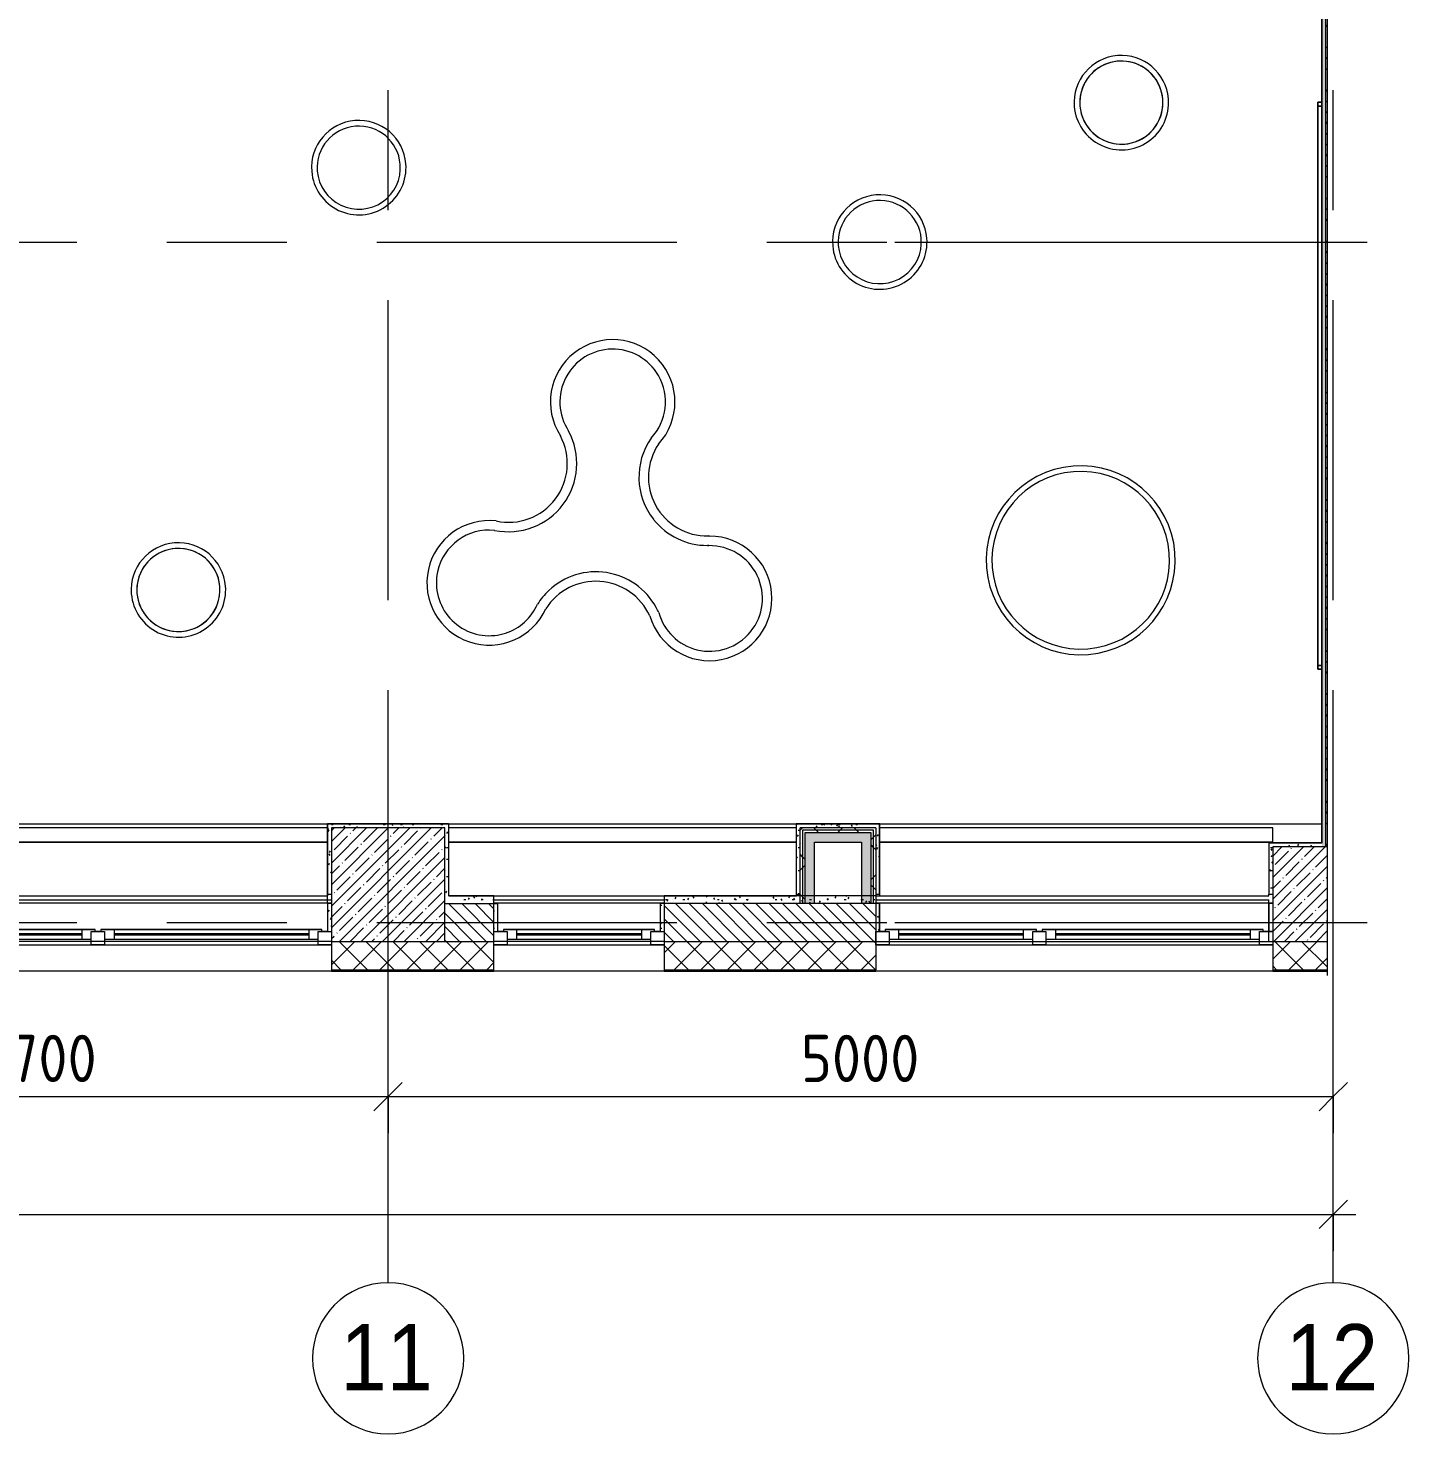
# Model space of a CAD drawing. Header units: millimetres. Extents: x -2911 to 185427, y -8553 to 29000.
# Drawn here: x 31406 to 38710, y -2706 to 4732 of the extents above; entities that cross this region are included whole.
import ezdxf

# ---------------------------------------------------------------- set-up
doc = ezdxf.new("R2010")
doc.units = ezdxf.units.MM
doc.linetypes.add('Осевая', pattern=[3175, 635, -476.25, 1587.5, -476.25])
for name, color, linetype, lineweight in [('A-ANNO-DIMS', 7, 'Continuous', 9), ('A-ANNO-DIMS-100', 7, 'Continuous', 9), ('A-DETL-GENF', 7, 'Continuous', 9), ('A-GLAZ', 7, 'Continuous', 9), ('A-GLAZ-1', 7, 'Continuous', 13), ('A-WALL', 7, 'Continuous', 9), ('I-FURN', 7, 'Continuous', 9), ('I-WALL', 7, 'Continuous', 9), ('S-COLS', 7, 'Continuous', 9), ('Оси', 7, 'Continuous', 9), ('Оси-1', 7, 'Continuous', 20), ('Оси-2', 7, 'Осевая', 9)]:
    doc.layers.add(name, color=color, linetype=linetype, lineweight=lineweight)
for name, color, linetype, lineweight, true_color in [('A-WALL-1', 7, 'Continuous', 9, 0x3c3c3c), ('A-WALL-FNSH-1', 7, 'Continuous', 9, 0x3c3c3c), ('I-FURN-1', 7, 'Continuous', 9, 0xf0f0f0)]:
    doc.layers.add(name, color=color, linetype=linetype, lineweight=lineweight, true_color=true_color)
doc.styles.add('Arial', font='arial.ttf', dxfattribs={"width": 0.9, "height": 350})
doc.styles.add('ISOCPEUR', font='isocpeur.ttf', dxfattribs={"width": 0.9, "height": 250})
doc.dimstyles.new('ISO-2_5_0_9К_БОЛЬШОЙ', dxfattribs={"dimscale": 304.8, "dimtxt": 248.995294, "dimasz": 0.492126, "dimexe": 0.393701, "dimexo": 0.984252, "dimgap": 0, "dimtad": 1, "dimdec": 0, "dimrnd": 10, "dimzin": 0, "dimdsep": 46, "dimtxsty": 'ISOCPEUR', "dimblk1": 'OBLIQUE', "dimblk2": 'OBLIQUE', "dimsah": 1, "dimcen": 0.09, "dimdle": 0.393701, "dimazin": 0, "dimtfac": 1, "dimtdec": 4, "dimtix": 1, "dimtmove": 0, "dimatfit": 3, "dimfxl": 1, "dimtvp": 1, "dimtolj": 1, "dimtzin": 0, "dimarcsym": 2})
doc.dimstyles.new('ISO-2_5_0_9К_БОЛЬШОЙ_1', dxfattribs={"dimscale": 304.8, "dimtxt": 248.995294, "dimasz": 0.492126, "dimexe": 0.393701, "dimexo": 0.984252, "dimgap": 0, "dimtad": 1, "dimdec": 0, "dimrnd": 10, "dimzin": 0, "dimdsep": 46, "dimtxsty": 'ISOCPEUR', "dimblk1": 'OBLIQUE', "dimblk2": 'OBLIQUE', "dimsah": 1, "dimcen": 0.09, "dimdle": 0.393701, "dimazin": 0, "dimtfac": 1, "dimtdec": 4, "dimtix": 1, "dimtmove": 2, "dimatfit": 3, "dimfxl": 1, "dimtvp": 1, "dimtolj": 1, "dimtzin": 0, "dimarcsym": 2})
pattern_1 = [(0, (0, 0), (121.92, 30.48), [10.058, -81.382, 10.058, -81.382, -487.68]), (0, (0, 0), (121.92, 30.48), [-182.88, 10.058, -172.822, 10.058, -81.382, -213.36]), (0, (0, 0), (121.92, 30.48), [-457.2, 10.058, -50.902, 10.058, -142.342]), (120, (45.72, 15.24), (-87.356454, 90.345817), [10.058, -81.382, 10.058, -81.382, -487.68]), (120, (45.72, 15.24), (-87.356454, 90.345817), [-182.88, 10.058, -172.822, 10.058, -81.382, -213.36]), (120, (45.72, 15.24), (-87.356454, 90.345817), [-457.2, 10.058, -50.902, 10.058, -142.342]), (240, (60.96, 76.2), (-34.563546, -120.825817), [10.058, -81.382, 10.058, -81.382, -487.68]), (240, (60.96, 76.2), (-34.563546, -120.825817), [-182.88, 10.058, -172.822, 10.058, -81.382, -213.36]), (240, (60.96, 76.2), (-34.563546, -120.825817), [-457.2, 10.058, -50.902, 10.058, -142.342])]
pattern_2 = [(45, (0, 0), (-106.066, 106.066), []), (135, (0, 0), (-106.066, -106.066), [])]

# ---------------------------------------------------------------- blocks, each defined once
blk = doc.blocks.new('BSC_Колонна _Прямоугольная - 600х600-V18-План размещения напольных электротехнических лючков и розеток 2 этажа в осях 1-12')
at = {"layer": 'S-COLS'}
h = blk.add_hatch(dxfattribs=at)
h.set_pattern_fill('FP_30', color=256, style=0, pattern_type=2)
h.set_pattern_definition([(45, (-33310, -200), (-57.02463, 57.02463), []), (45, (-33252.975, -200), (-57.02463, 57.02463), [100.806, -20.161, 3.353, -16.808])])
h.paths.add_polyline_path([(-24.1, -300), (300, -300), (300, 300), (-300, 300), (-300, -300)])
for p, q in [((300, 300), (-300, 300)), ((-300, 300), (-300, -300)), ((300, -300), (300, 300)), ((-300, -300), (300, -300))]:
    blk.add_line(p, q, dxfattribs=at)
blk = doc.blocks.new('120_Окно_СКБ_2Ст - 120_Окно_СКБ_2Ст 2100х2400 _мал створка справа_-22446225-План размещения напольных электротехнических лючков и розеток 2 этажа в осях 1-12')
at = {"layer": 'A-GLAZ'}
for p, q in [((1050, -57), (-1050, -57)), ((-1030, -127), (-1000, -127)), ((-930, -107), (100, -107)), ((100, -117), (-930, -117)), ((170, -127), (200, -127)), ((270, -107), (930, -107)), ((930, -117), (270, -117)), ((1000, -127), (1030, -127))]:
    blk.add_line(p, q, dxfattribs=at)
at = {"layer": 'A-GLAZ-1'}
for p, q in [((-1050, -127), (-1050, -57)), ((-1050, -57), (-980, -57)), ((-980, -57), (-980, -127)), ((150, -127), (150, -57)), ((150, -57), (220, -57)), ((220, -57), (220, -127)), ((980, -127), (980, -57)), ((980, -57), (1050, -57)), ((1050, -57), (1050, -127)), ((-980, -127), (-1050, -127)), ((-980, -127), (-1000, -127)), ((-1000, -127), (-1000, -137)), ((-1000, -137), (170, -137)), ((170, -137), (-1000, -137)), ((150, -87), (-980, -87)), ((-980, -87), (-980, -127)), ((-930, -137), (-930, -87)), ((100, -137), (100, -87)), ((150, -127), (150, -87)), ((220, -127), (150, -127)), ((170, -127), (150, -127)), ((170, -137), (170, -127)), ((220, -127), (200, -127)), ((200, -127), (200, -137)), ((200, -137), (1000, -137)), ((1000, -137), (200, -137)), ((980, -87), (220, -87)), ((220, -87), (220, -127)), ((270, -137), (270, -87)), ((930, -137), (930, -87)), ((980, -127), (980, -87)), ((1050, -127), (980, -127)), ((1000, -127), (980, -127)), ((1000, -137), (1000, -127))]:
    blk.add_line(p, q, dxfattribs=at)
blk = doc.blocks.new('120_Окно_СКБ_2Ст - 120_Окно_СКБ_2Ст 2100х2400 _мал створка справа_-V21-План размещения напольных электротехнических лючков и розеток 2 этажа в осях 1-12')
at = {"layer": 'A-GLAZ'}
for p, q in [((1050, -57), (-1050, -57)), ((-1050, -127), (-1000, -127)), ((-930, -107), (100, -107)), ((100, -117), (-930, -117)), ((170, -127), (200, -127)), ((270, -107), (930, -107)), ((930, -117), (270, -117)), ((1000, -127), (1030, -127))]:
    blk.add_line(p, q, dxfattribs=at)
at = {"layer": 'A-GLAZ-1'}
for p, q in [((-1050, -127), (-1050, -57)), ((-1050, -57), (-980, -57)), ((-980, -57), (-980, -127)), ((150, -127), (150, -57)), ((150, -57), (220, -57)), ((220, -57), (220, -127)), ((980, -127), (980, -57)), ((980, -57), (1050, -57)), ((1050, -57), (1050, -127)), ((-980, -127), (-1050, -127)), ((-980, -127), (-1000, -127)), ((-1000, -127), (-1000, -137)), ((-1000, -137), (170, -137)), ((170, -137), (-1000, -137)), ((150, -87), (-980, -87)), ((-980, -87), (-980, -127)), ((-930, -137), (-930, -87)), ((100, -137), (100, -87)), ((150, -127), (150, -87)), ((220, -127), (150, -127)), ((170, -127), (150, -127)), ((170, -137), (170, -127)), ((220, -127), (200, -127)), ((200, -127), (200, -137)), ((200, -137), (1000, -137)), ((1000, -137), (200, -137)), ((980, -87), (220, -87)), ((220, -87), (220, -127)), ((270, -137), (270, -87)), ((930, -137), (930, -87)), ((980, -127), (980, -87)), ((1050, -127), (980, -127)), ((1000, -127), (980, -127)), ((1000, -137), (1000, -127))]:
    blk.add_line(p, q, dxfattribs=at)
blk = doc.blocks.new('BSC_Колонна _Прямоугольная - 500х500-V37-План размещения напольных электротехнических лючков и розеток 2 этажа в осях 1-12')
at = {"layer": 'S-COLS'}
h = blk.add_hatch(dxfattribs=at)
h.set_pattern_fill('FP_44', color=256, style=0, pattern_type=2)
h.set_pattern_definition([(45, (-38240, -150), (-57.02463, 57.02463), []), (45, (-38182.975, -150), (-57.02463, 57.02463), [100.806, -20.161, 3.353, -16.808])])
h.paths.add_polyline_path([(-250, -250), (37.7, -250), (37.7, 250), (-250, 250), (-250, 35.2)])
for p, q in [((37.7, 250), (-250, 250)), ((-250, 250), (-250, -250)), ((-250, -250), (37.7, -250))]:
    blk.add_line(p, q, dxfattribs=at)
blk = doc.blocks.new('120_Окно_СКБ_1Ст - 120_Окно_СКБ_1Ст 900х2500_h_-20664874-План размещения напольных электротехнических лючков и розеток 2 этажа в осях 1-12')
at = {"layer": 'A-GLAZ'}
for p, q in [((450, -57), (-450, -57)), ((-430, -127), (-400, -127)), ((-330, -107), (330, -107)), ((330, -117), (-330, -117)), ((400, -127), (430, -127))]:
    blk.add_line(p, q, dxfattribs=at)
at = {"layer": 'A-GLAZ-1'}
for p, q in [((-450, -127), (-450, -57)), ((-450, -57), (-380, -57)), ((-380, -57), (-380, -127)), ((380, -127), (380, -57)), ((380, -57), (450, -57)), ((450, -57), (450, -127)), ((-380, -127), (-450, -127)), ((-380, -127), (-400, -127)), ((-400, -127), (-400, -137)), ((-400, -137), (400, -137)), ((400, -137), (-400, -137)), ((380, -87), (-380, -87)), ((-380, -87), (-380, -127)), ((-330, -137), (-330, -87)), ((330, -137), (330, -87)), ((380, -127), (380, -87)), ((450, -127), (380, -127)), ((400, -127), (380, -127)), ((400, -137), (400, -127))]:
    blk.add_line(p, q, dxfattribs=at)
blk = doc.blocks.new('Зеркало обычное - 1_305-32858948-План размещения напольных электротехнических лючков и розеток 2 этажа в осях 1-12')
at = {"layer": 'I-FURN'}
h = blk.add_hatch(dxfattribs=at)
h.set_pattern_fill('FP_89', color=256, style=0, pattern_type=2)
h.set_pattern_definition([(45, (50, 50), (-200, 0), [141.42, -141.42]), (45, (100, 50), (-200, 0), [70.71, -212.132]), (45, (50, 100), (-200, 0), [70.71, -212.132])])
h.paths.add_polyline_path([(1480, 60), (-1480, 60), (-1480, 40), (1480, 40)])
at = {"layer": 'I-FURN-1'}
for p, q in [((1500, 60), (-1500, 60)), ((-1500, 60), (-1500, 40)), ((-1500, 40), (-1500, 60)), ((-1500, 60), (-1480, 60)), ((-1500, 40), (1500, 40)), ((-1480, 40), (-1500, 40)), ((1480, 60), (-1480, 60)), ((-1480, 60), (-1480, 40)), ((-1480, 40), (-1480, 60)), ((-1480, 60), (1480, 60)), ((-1480, 60), (1480, 60)), ((1480, 60), (-1480, 60)), ((-1480, 60), (1480, 60)), ((-1480, 40), (-1480, 60)), ((-1480, 40), (-1480, 60)), ((-1480, 40), (1480, 40)), ((1480, 40), (-1480, 40)), ((1480, 40), (-1480, 40)), ((-1480, 40), (1480, 40)), ((1480, 40), (-1480, 40)), ((1480, 40), (1480, 60)), ((1480, 60), (1480, 40)), ((1480, 60), (1500, 60)), ((1480, 60), (1480, 40)), ((1480, 40), (1480, 60)), ((1500, 40), (1480, 40)), ((1500, 40), (1500, 60)), ((1500, 60), (1500, 40))]:
    blk.add_line(p, q, dxfattribs=at)
blk = doc.blocks.new('рекреация сидение - рекреация сидение-V136-План размещения напольных электротехнических лючков и розеток 2 этажа в осях 1-12')
at = {"layer": 'I-FURN-1'}
for p, q in [((560.3, -52.6), (553.5, -52)), ((553.5, -52), (560.3, -52.6)), ((560.8, -2.5), (554, -1.8)), ((554, -1.8), (560.8, -2.5))]:
    blk.add_line(p, q, dxfattribs=at)
for centre, radius, start, end in [((0.7, 671), 329.5, 321.23719, 216.91447), ((0.7, 671), 329.5, 321.23719, 216.91447), ((0.7, 671), 279.5, 33.89658, 217.32381), ((0.7, 671), 279.5, 33.89658, 217.32381), ((0.7, 671), 279.5, 320.52569, 33.76562), ((0.7, 671), 279.5, 320.52569, 33.76562), ((-526.9, 308.3), 361.3, 262.25865, 32.32313), ((-526.9, 308.3), 361.3, 262.25865, 32.32313), ((-526.9, 308.3), 311.3, 261.83484, 31.95273), ((-526.9, 308.3), 311.3, 261.83484, 31.95273), ((526.9, 308.3), 361.3, 149.20689, 222.03419), ((526.9, 308.3), 361.3, 149.20689, 222.03419), ((526.9, 308.3), 311.3, 149.85072, 274.99192), ((526.9, 308.3), 311.3, 149.85072, 274.99192), ((-585.4, -329), 329.5, 87.51083, 339.44799), ((-585.4, -329), 329.5, 87.51083, 339.44799), ((526.9, 308.3), 361.3, 222.13864, 274.23275), ((526.9, 308.3), 361.3, 222.13864, 274.23275), ((-585.4, -329), 279.5, 87.97918, 171.82305), ((-585.4, -329), 279.5, 87.97918, 171.82305), ((583.6, -331.2), 329.5, 200.15032, 93.96127), ((583.6, -331.2), 329.5, 200.15032, 93.96127), ((583.6, -331.2), 279.5, 259.984, 94.77994), ((583.6, -331.2), 279.5, 259.984, 94.77994), ((-585.4, -329), 279.5, 172.02296, 279.95539), ((-585.4, -329), 279.5, 172.02296, 279.95539), ((-1.3, -594.8), 313.8, 28.57246, 151.42754), ((-1.3, -594.8), 313.8, 28.57246, 151.42754), ((-1.3, -594.8), 363.8, 32.77225, 137.12994), ((-1.3, -594.8), 363.8, 32.77225, 137.12994), ((-1.3, -594.8), 363.8, 137.27529, 152.02272), ((-1.3, -594.8), 363.8, 137.27529, 152.02272), ((-585.4, -329), 279.5, 292.10373, 340.11053), ((-585.4, -329), 279.5, 292.10373, 340.11053), ((-1.3, -594.8), 363.8, 27.94737, 32.66254), ((-1.3, -594.8), 363.8, 27.94737, 32.66254), ((583.6, -331.2), 279.5, 199.45448, 259.9458), ((583.6, -331.2), 279.5, 199.45448, 259.9458), ((-585.4, -329), 279.5, 280.07925, 292.08551), ((-585.4, -329), 279.5, 280.07925, 292.08551)]:
    blk.add_arc(centre, radius, start, end, dxfattribs=at)
blk = doc.blocks.new('ПУФ_500 - 1_50а-V161-План размещения напольных электротехнических лючков и розеток 2 этажа в осях 1-12')
at = {"layer": 'I-FURN-1'}
for radius, start, end in [(250, 360, 180), (250, 0, 180), (220, 360, 180), (220, 0, 180), (250, 180, 360), (220, 180, 360), (220, 180, 360), (250, 180, 360)]:
    blk.add_arc((0, 0), radius, start, end, dxfattribs=at)
blk = doc.blocks.new('ПУФ_500 - 1_50б-V163-План размещения напольных электротехнических лючков и розеток 2 этажа в осях 1-12')
at = {"layer": 'I-FURN-1'}
for radius, start, end in [(250, 360, 180), (250, 0, 180), (220, 360, 180), (220, 0, 180), (250, 180, 360), (220, 180, 360), (220, 180, 360), (250, 180, 360)]:
    blk.add_arc((0, 0), radius, start, end, dxfattribs=at)
blk = doc.blocks.new('ПУФ_500 - 1_50в-V164-План размещения напольных электротехнических лючков и розеток 2 этажа в осях 1-12')
at = {"layer": 'I-FURN-1'}
for radius, start, end in [(250, 360, 180), (250, 0, 180), (220, 360, 180), (220, 77.14286, 180), (220, 38.57143, 77.14286), (220, 0, 38.57143), (250, 180, 360), (220, 180, 360), (220, 180, 231.42857), (220, 347.14286, 360), (250, 180, 360), (220, 257.14286, 347.14286), (220, 231.42857, 257.14286)]:
    blk.add_arc((0, 0), radius, start, end, dxfattribs=at)
blk = doc.blocks.new('ПУФ2 - 1_52а-32356763-План размещения напольных электротехнических лючков и розеток 2 этажа в осях 1-12')
at = {"layer": 'I-FURN-1'}
for radius, start, end in [(500, 360, 180), (500, 0, 180), (470, 360, 180), (470, 0, 180), (500, 180, 360), (470, 180, 360), (470, 180, 360), (500, 180, 360)]:
    blk.add_arc((0, 0), radius, start, end, dxfattribs=at)
blk = doc.blocks.new('ПУФ_500 - 1_50а-V165-План размещения напольных электротехнических лючков и розеток 2 этажа в осях 1-12')
at = {"layer": 'I-FURN-1'}
for radius, start, end in [(250, 360, 180), (250, 0, 180), (220, 360, 180), (220, 0, 167.14286), (250, 180, 360), (220, 167.14286, 180), (220, 180, 360), (220, 180, 218.57143), (220, 218.57143, 360), (250, 180, 360)]:
    blk.add_arc((0, 0), radius, start, end, dxfattribs=at)
blk = doc.blocks.new('Зашивка приборов отопления23 - Зашивка приборов отопления-33321838-План размещения напольных электротехнических лючков и розеток 2 этажа в осях 1-12')
at = {"layer": 'A-WALL'}
for p, q in [((36620, 23400), (34540, 23400)), ((34560, 23079), (36620, 23079)), ((36620, 23079), (34560, 23079)), ((34560, 23004), (36620, 23004))]:
    blk.add_line(p, q, dxfattribs=at)
blk = doc.blocks.new('Зашивка приборов отопления24 - Зашивка приборов отопления-33321996-План размещения напольных электротехнических лючков и розеток 2 этажа в осях 1-12')
at = {"layer": 'A-WALL'}
for p, q in [((36380, 23400), (35480, 23400)), ((34780, 23079), (36620, 23079)), ((36620, 23079), (34780, 23079)), ((34780, 23004), (36620, 23004))]:
    blk.add_line(p, q, dxfattribs=at)
blk = doc.blocks.new('Зашивка приборов отопления25 - Зашивка приборов отопления-33322064-План размещения напольных электротехнических лючков и розеток 2 этажа в осях 1-12')
at = {"layer": 'A-WALL'}
for p, q in [((36640, 23400), (34540, 23400)), ((34540, 23084), (34540, 23079)), ((34540, 23079), (36620, 23079)), ((36620, 23079), (34540, 23079)), ((34540, 23079), (34540, 23004)), ((34540, 23004), (36620, 23004))]:
    blk.add_line(p, q, dxfattribs=at)
blk = doc.blocks.new('DET_L_Линия разрыва - М100-30654710-План размещения напольных электротехнических лючков и розеток 2 этажа в осях 1-12')
at = {"layer": 'A-DETL-GENF'}
blk.add_line((11739.9, 0), (0, 0), dxfattribs=at)
blk = doc.blocks.new('Ось сетки - D8-29747960-План размещения напольных электротехнических лючков и розеток 2 этажа в осях 1-12')
at = {"layer": 'Оси-1'}
for start, end in [(360, 180), (180, 360)]:
    blk.add_arc((0, 0), 4, start, end, dxfattribs=at)
blk = doc.blocks.new('DIMBLOCK10-План размещения напольных электротехнических лючков и розеток 2 этажа в осях 1-12')
at = {"layer": 'A-ANNO-DIMS-100'}
for p, q in [((29610, -1115), (29610, -801.1)), ((33310, -1115), (33310, -801.1)), ((29610, -921.1), (33310, -921.1)), ((29610, -921.1), (29610, -1115)), ((33310, -921.1), (33310, -1115))]:
    blk.add_line(p, q, dxfattribs=at)
at = {"layer": 'A-ANNO-DIMS-100', "lineweight": 20}
for p, q in [((29610, -921.1), (29685, -846.1)), ((33310, -921.1), (33385, -846.1)), ((29610, -921.1), (29535, -996.1)), ((33310, -921.1), (33235, -996.1))]:
    blk.add_line(p, q, dxfattribs=at)
at = {"layer": 'A-ANNO-DIMS-100', "color": 0, "insert": (31144, -594.5), "char_height": 250, "width": 758.478, "attachment_point": 1, "line_spacing_factor": 1.149209, "style": 'ISOCPEUR'}
blk.add_mtext('3700', dxfattribs=at)
blk = doc.blocks.new('_Oblique')
at = {"color": 0, "linetype": 'ByBlock', "lineweight": -2}
blk.add_line((-0.5, -0.5), (0.5, 0.5), dxfattribs=at)
blk = doc.blocks.new('DIMBLOCK11-План размещения напольных электротехнических лючков и розеток 2 этажа в осях 1-12')
at = {"layer": 'A-ANNO-DIMS-100'}
for p, q in [((33310, -1115), (33310, -801.1)), ((38310, -1115), (38310, -801.1)), ((33310, -921.1), (38310, -921.1)), ((33310, -921.1), (33310, -1115)), ((38310, -921.1), (38310, -1115))]:
    blk.add_line(p, q, dxfattribs=at)
at = {"layer": 'A-ANNO-DIMS-100', "lineweight": 20}
for p, q in [((33310, -921.1), (33385, -846.1)), ((38310, -921.1), (38385, -846.1)), ((33310, -921.1), (33235, -996.1)), ((38310, -921.1), (38235, -996.1))]:
    blk.add_line(p, q, dxfattribs=at)
at = {"layer": 'A-ANNO-DIMS-100', "color": 0, "insert": (35494, -594.5), "char_height": 250, "width": 758.478, "attachment_point": 1, "line_spacing_factor": 1.149209, "style": 'ISOCPEUR'}
blk.add_mtext('5000', dxfattribs=at)
blk = doc.blocks.new('DIMBLOCK25-План размещения напольных электротехнических лючков и розеток 2 этажа в осях 1-12')
at = {"layer": 'A-ANNO-DIMS-100'}
for p, q in [((110, -1739.2), (110, -1425.3)), ((38310, -1739.2), (38310, -1425.3)), ((-10, -1545.3), (38430, -1545.3)), ((110, -1545.3), (110, -1739.2)), ((38310, -1545.3), (38310, -1739.2))]:
    blk.add_line(p, q, dxfattribs=at)
at = {"layer": 'A-ANNO-DIMS-100', "lineweight": 20}
for p, q in [((110, -1545.3), (185, -1470.3)), ((38310, -1545.3), (38385, -1470.3)), ((110, -1545.3), (35, -1620.3)), ((38310, -1545.3), (38235, -1620.3))]:
    blk.add_line(p, q, dxfattribs=at)
at = {"layer": 'A-ANNO-DIMS-100', "color": 0, "insert": (19947.9, -1218.7), "char_height": 250, "width": 948.097, "attachment_point": 1, "line_spacing_factor": 1.149209, "style": 'ISOCPEUR'}
blk.add_mtext('38200', dxfattribs=at)

msp = doc.modelspace()

# ---------------------------------------------------------------- hatches: boundary and pattern name
at = {"layer": 'A-WALL'}
h = msp.add_hatch(dxfattribs=at)
h.set_pattern_fill('FP_16', color=256, style=0, pattern_type=2)
h.set_pattern_definition([(135, (0, 0), (-35.35534, -35.35534), [])])
h.paths.add_polyline_path([(35890, -100), (35890, 100), (34770, 100), (34770, -100)])
h.paths.add_polyline_path([(33870, -100), (33870, 100), (33610, 100), (33610, -100)])
h = msp.add_hatch(dxfattribs=at)
h.set_pattern_fill('FP_12', color=256, style=0, pattern_type=2)
h.set_pattern_definition([(45, (0, 0), (-70.71068, 70.71068), []), (135, (0, 0), (-70.71068, -70.71068), [])])
h.paths.add_polyline_path([(38277.7, -250), (38277.7, -100), (37990, -100), (37990, -250)])
h.paths.add_polyline_path([(35890, -250), (35890, -100), (34770, -100), (34770, -250)])
h.paths.add_polyline_path([(33870, -250), (33870, -100), (33010, -100), (33010, -250), (33610, -250)])
h.paths.add_polyline_path([(30633.9, -250), (30910, -250), (30910, -100), (29209.7, -100), (29209.7, -250)])
h.paths.add_polyline_path([(26160, -250), (26409.7, -250), (26409.7, -100), (24810, -100), (24810, -250), (25560, -250)])
h.paths.add_polyline_path([(22510, -250), (22710, -250), (22710, -100), (21610, -100), (21610, -250), (21910, -250)])
h.paths.add_polyline_path([(18160, -250), (18810, -250), (18810, -100), (18160, -100)])
h.paths.add_polyline_path([(16110, -250), (17260, -250), (17260, -100), (16110, -100)])
h.paths.add_polyline_path([(13010, -250), (13010, -100), (11660, -100), (11660, -250), (12069.9, -250)])
h.paths.add_polyline_path([(6766, -250), (8560, -250), (8560, -100), (4630, -100), (4630, -250)])
h.paths.add_polyline_path([(2788, -250), (3730, -250), (3730, -100), (-260, -100), (-260, -250), (1462, -250)])
at = {"layer": 'I-WALL'}
h = msp.add_hatch(dxfattribs=at)
h.set_pattern_fill('FP_15', color=256, style=0, pattern_type=2)
h.set_pattern_definition([(45, (0, 0), (-57.02463, 57.02463), []), (45, (57.025, 0), (-57.02463, 57.02463), [100.806, -20.161, 3.353, -16.808])])
h.paths.add_polyline_path([(38277.7, 400), (38277.7, 7400), (38270, 7400), (38270, 400)])
h = msp.add_hatch(dxfattribs=at)
h.set_pattern_fill('FP_87', color=256, style=0, pattern_type=2)
h.set_pattern_definition(pattern_1)
h.paths.add_polyline_path([(38250, 400), (38270, 400), (38270, 5250), (38250, 5250), (38250, 420)])
h = msp.add_hatch(dxfattribs=at)
h.set_pattern_fill('FP_87', color=256, style=0, pattern_type=2)
h.set_pattern_definition(pattern_1)
h.paths.add_polyline_path([(32990, 150), (33010, 150), (33010, 520), (32990, 520), (32990, 185.2)])
h = msp.add_hatch(dxfattribs=at)
h.set_pattern_fill('FP_87', color=256, style=0, pattern_type=2)
h.set_pattern_definition(pattern_1)
h.paths.add_polyline_path([(33610, 500), (33630, 500), (33630, 520), (33010, 520), (33010, 500), (33285.9, 500)])
h = msp.add_hatch(dxfattribs=at)
h.set_pattern_fill('FP_87', color=256, style=0, pattern_type=2)
h.set_pattern_definition(pattern_1)
h.paths.add_polyline_path([(33630, 140), (33630, 500), (33610, 500), (33610, 140)])
h = msp.add_hatch(dxfattribs=at)
h.set_pattern_fill('FP_87', color=256, style=0, pattern_type=2)
h.set_pattern_definition(pattern_1)
h.paths.add_polyline_path([(35890, 500), (35910, 500), (35910, 520), (35470, 520), (35470, 500), (35490, 500)])
h = msp.add_hatch(dxfattribs=at)
h.set_pattern_fill('FP_87', color=256, style=0, pattern_type=2)
h.set_pattern_definition(pattern_1)
h.paths.add_polyline_path([(35490, 150), (35490, 500), (35470, 500), (35470, 150)])
h = msp.add_hatch(dxfattribs=at)
h.set_pattern_fill('FP_88', color=256, style=0, pattern_type=2)
h.set_pattern_definition(pattern_2)
h.paths.add_polyline_path([(35490, 100), (35502.5, 100), (35502.5, 500), (35490, 500), (35490, 185.2)])
h = msp.add_hatch(dxfattribs=at)
h.set_pattern_fill('FP_88', color=256, style=0, pattern_type=2)
h.set_pattern_definition(pattern_2)
h.paths.add_polyline_path([(35890, 487.5), (35890, 500), (35502.5, 500), (35502.5, 487.5), (35877.5, 487.5)])
h = msp.add_hatch(dxfattribs=at)
h.set_pattern_fill('FP_88', color=256, style=0, pattern_type=2)
h.set_pattern_definition(pattern_2)
h.paths.add_polyline_path([(35502.5, 100), (35515, 100), (35515, 487.5), (35502.5, 487.5), (35502.5, 185.2)])
h = msp.add_hatch(dxfattribs=at)
h.set_pattern_fill('FP_88', color=256, style=0, pattern_type=2)
h.set_pattern_definition(pattern_2)
h.paths.add_polyline_path([(35865, 475), (35877.5, 475), (35877.5, 487.5), (35515, 487.5), (35515, 475), (35565, 475)])
for points in [[(35515, 100), (35565, 100), (35565, 475), (35515, 475), (35515, 185.2)], [(35815, 425), (35865, 425), (35865, 475), (35565, 475), (35565, 425)], [(35865, 100), (35865, 425), (35815, 425), (35815, 100)]]:
    msp.add_hatch(color=256, dxfattribs=at).paths.add_polyline_path(points)
h = msp.add_hatch(dxfattribs=at)
h.set_pattern_fill('FP_88', color=256, style=0, pattern_type=2)
h.set_pattern_definition(pattern_2)
h.paths.add_polyline_path([(35865, 100), (35877.5, 100), (35877.5, 475), (35865, 475), (35865, 185.2)])
h = msp.add_hatch(dxfattribs=at)
h.set_pattern_fill('FP_88', color=256, style=0, pattern_type=2)
h.set_pattern_definition(pattern_2)
h.paths.add_polyline_path([(35890, 100), (35890, 487.5), (35877.5, 487.5), (35877.5, 100)])
h = msp.add_hatch(dxfattribs=at)
h.set_pattern_fill('FP_87', color=256, style=0, pattern_type=2)
h.set_pattern_definition(pattern_1)
h.paths.add_polyline_path([(35910, 150), (35910, 500), (35890, 500), (35890, 150)])
h = msp.add_hatch(dxfattribs=at)
h.set_pattern_fill('FP_87', color=256, style=0, pattern_type=2)
h.set_pattern_definition(pattern_1)
h.paths.add_polyline_path([(37990, 400), (38250, 400), (38250, 420), (37970, 420), (37970, 400)])
h = msp.add_hatch(dxfattribs=at)
h.set_pattern_fill('FP_87', color=256, style=0, pattern_type=2)
h.set_pattern_definition(pattern_1)
h.paths.add_polyline_path([(37990, 150), (37990, 400), (37970, 400), (37970, 150)])
h = msp.add_hatch(dxfattribs=at)
h.set_pattern_fill('FP_87', color=256, style=0, pattern_type=2)
h.set_pattern_definition(pattern_1)
h.paths.add_polyline_path([(33010, -48), (33010, 100), (32990, 100), (32990, -48)])
h = msp.add_hatch(dxfattribs=at)
h.set_pattern_fill('FP_87', color=256, style=0, pattern_type=2)
h.set_pattern_definition(pattern_1)
h.paths.add_polyline_path([(35890, 100), (35890, 140), (34770, 140), (34770, 100)])
h.paths.add_polyline_path([(33610, 100), (33870, 100), (33870, 140), (33610, 140)])
h = msp.add_hatch(dxfattribs=at)
h.set_pattern_fill('FP_87', color=256, style=0, pattern_type=2)
h.set_pattern_definition(pattern_1)
h.paths.add_polyline_path([(33890, -48), (33890, 100), (33870, 100), (33870, -48)])
h = msp.add_hatch(dxfattribs=at)
h.set_pattern_fill('FP_87', color=256, style=0, pattern_type=2)
h.set_pattern_definition(pattern_1)
h.paths.add_polyline_path([(34770, -48), (34770, 100), (34750, 100), (34750, -48)])
h = msp.add_hatch(dxfattribs=at)
h.set_pattern_fill('FP_87', color=256, style=0, pattern_type=2)
h.set_pattern_definition(pattern_1)
h.paths.add_polyline_path([(35910, -48), (35910, 100), (35890, 100), (35890, -48)])

# ---------------------------------------------------------------- linework, layer by layer
at = {"layer": 'A-WALL'}
for p, q in [((38270, 400), (38270, 5350)), ((33630, 500), (33630, 140)), ((35502.5, 487.5), (35502.5, 100)), ((35877.5, 487.5), (35502.5, 487.5)), ((35515, 475), (35515, 100)), ((35865, 475), (35515, 475)), ((35865, 100), (35865, 475)), ((35877.5, 100), (35877.5, 487.5)), ((38250, 420), (37970, 420)), ((33610, 100), (33890, 100)), ((35910, 100), (34750, 100)), ((33610, -100), (33870, -100)), ((34770, -100), (37990, -100)), ((33010, -258), (30910, -258)), ((33010, -250), (33870, -250)), ((33010, -253), (33870, -253)), ((34770, -258), (33870, -258)), ((34770, -250), (35890, -250)), ((34770, -253), (35890, -253)), ((37990, -258), (35890, -258)), ((37990, -250), (38277.7, -250)), ((37990, -253), (38277.7, -253))]:
    msp.add_line(p, q, dxfattribs=at)
at = {"layer": 'A-WALL-1'}
for p, q in [((33630, 520), (32990, 520)), ((35910, 520), (35470, 520)), ((35890, 500), (35490, 500)), ((35490, 100), (35490, 500)), ((35890, 500), (35890, -250)), ((35910, 150), (35910, 520)), ((35565, 100), (35565, 425)), ((35565, 425), (35815, 425)), ((35815, 425), (35815, 100)), ((37970, 420), (37970, 150)), ((38250, 421), (38250, 420)), ((32990, 150), (33010, 150)), ((35470, 150), (35490, 150)), ((35890, 150), (35910, 150)), ((37970, 150), (37990, 150)), ((33010, 100), (32990, 100)), ((32990, 100), (32990, -48)), ((33631, 140), (33630, 140)), ((33870, -250), (33870, 140)), ((33890, -48), (33890, 100)), ((34750, 100), (34750, -48)), ((34770, 140), (34770, -250)), ((35890, 140), (35470, 140)), ((35910, -48), (35910, 100)), ((32990, -48), (33010, -48)), ((33870, -48), (33890, -48)), ((34750, -48), (34770, -48)), ((35890, -48), (35910, -48)), ((33010, -100), (33010, -250)), ((37990, -100), (37990, -250))]:
    msp.add_line(p, q, dxfattribs=at)
at = {"layer": 'A-WALL-FNSH-1'}
for p, q in [((38249, 5249), (38249, 421)), ((38250, 421), (38250, 5250)), ((33630, 521), (32989, 521)), ((33631, 141), (33631, 521)), ((35469, 521), (35469, 141)), ((35911, 521), (35469, 521)), ((35911, 150), (35911, 521)), ((32989, 520), (32989, 141)), ((32990, 150), (32990, 520)), ((33630, 520), (33630, 500)), ((35470, 140), (35470, 520)), ((37969, 421), (37969, 150)), ((38249, 421), (37969, 421)), ((35910, 150), (35911, 150)), ((37969, 150), (37970, 150)), ((32989, 141), (32990, 141)), ((32990, 100), (32989, 100)), ((32989, 100), (32989, -48)), ((33870, 141), (33631, 141)), ((33631, 140), (33870, 140)), ((33870, 140), (33870, 141)), ((33891, 100), (33890, 100)), ((33891, -48), (33891, 100)), ((34750, 100), (34749, 100)), ((34749, 100), (34749, -48)), ((35469, 141), (34770, 141)), ((34770, 141), (34770, 140)), ((34770, 140), (35470, 140)), ((35911, 100), (35910, 100)), ((35911, -48), (35911, 100)), ((37970, 100), (37969, 100)), ((37969, 100), (37969, -48)), ((32989, -48), (32990, -48)), ((33890, -48), (33891, -48)), ((34749, -48), (34750, -48)), ((35910, -48), (35911, -48)), ((37969, -48), (37970, -48)), ((33010, -250), (33010, -258)), ((33010, -258), (33870, -258)), ((33870, -258), (33870, -250)), ((34770, -250), (34770, -258)), ((34770, -258), (35890, -258)), ((35890, -258), (35890, -250)), ((37990, -250), (37990, -258)), ((37990, -258), (38277.7, -258))]:
    msp.add_line(p, q, dxfattribs=at)
at = {"layer": 'I-WALL'}
for p, q in [((30931, 521), (32989, 521)), ((32989, 520), (32989, 521)), ((33630, 521), (33630, 520)), ((33630, 521), (35469, 521)), ((35911, 521), (38249, 521)), ((32989, 520), (30931, 520)), ((35470, 520), (33630, 520)), ((38249, 520), (35911, 520)), ((32990, 141), (32990, 150)), ((35910, 150), (35910, 141)), ((37969, 141), (37969, 150)), ((37970, 141), (37970, 150)), ((30930, 120), (33010, 120)), ((30931, 140), (32990, 140)), ((30932, 141), (32989, 141)), ((32990, 100), (32990, 140)), ((33870, 141), (34770, 141)), ((33870, 140), (34770, 140)), ((33870, 120), (34770, 120)), ((35890, 140), (37970, 140)), ((35890, 120), (37970, 120)), ((35910, 141), (37970, 141)), ((37970, -100), (37970, 120)), ((37990, 100), (37970, 100)), ((37990, -48), (37970, -48)), ((33010, -100), (30910, -100)), ((34770, -100), (33870, -100))]:
    msp.add_line(p, q, dxfattribs=at)
at = {"layer": 'Оси'}
for p, q in [((35990, 3600), (38490, 3600)), ((33310, -1906.3), (33310, 593.7)), ((38310, -1906.3), (38310, 593.7)), ((35990, 0), (38490, 0))]:
    msp.add_line(p, q, dxfattribs=at)
at = {"layer": 'Оси-2'}
for p, q in [((33310, 593.7), (33310, 24898.1)), ((38310, 593.7), (38310, 21277.7)), ((389, 3600), (35990, 3600)), ((389, 0), (35990, 0))]:
    msp.add_line(p, q, dxfattribs=at)

# ---------------------------------------------------------------- block references
at = {"layer": 'A-DETL-GENF', "rotation": 90.00000000000031}
msp.add_blockref('DET_L_Линия разрыва - М100-30654710-План размещения напольных электротехнических лючков и розеток 2 этажа в осях 1-12', (38277.7, -280), dxfattribs=at)
at = {"layer": 'A-GLAZ', "rotation": 180}
for name, p in [('120_Окно_СКБ_2Ст - 120_Окно_СКБ_2Ст 2100х2400 _мал створка справа_-22446225-План размещения напольных электротехнических лючков и розеток 2 этажа в осях 1-12', (31960, -175)), ('120_Окно_СКБ_1Ст - 120_Окно_СКБ_1Ст 900х2500_h_-20664874-План размещения напольных электротехнических лючков и розеток 2 этажа в осях 1-12', (34320, -175)), ('120_Окно_СКБ_2Ст - 120_Окно_СКБ_2Ст 2100х2400 _мал створка справа_-V21-План размещения напольных электротехнических лючков и розеток 2 этажа в осях 1-12', (36940, -175))]:
    msp.add_blockref(name, p, dxfattribs=at)
at = {"layer": 'A-WALL', "rotation": 180}
for name, p in [('Зашивка приборов отопления23 - Зашивка приборов отопления-33321838-План размещения напольных электротехнических лючков и розеток 2 этажа в осях 1-12', (67550, 23504)), ('Зашивка приборов отопления24 - Зашивка приборов отопления-33321996-План размещения напольных электротехнических лючков и розеток 2 этажа в осях 1-12', (70250, 23504)), ('Зашивка приборов отопления25 - Зашивка приборов отопления-33322064-План размещения напольных электротехнических лючков и розеток 2 этажа в осях 1-12', (72530, 23504))]:
    msp.add_blockref(name, p, dxfattribs=at)
at = {"layer": 'I-FURN-1'}
for name, p, rotation in [('ПУФ_500 - 1_50а-V165-План размещения напольных электротехнических лючков и розеток 2 этажа в осях 1-12', (37189, 4337.9), 184.6613193387897), ('Зеркало обычное - 1_305-32858948-План размещения напольных электротехнических лючков и розеток 2 этажа в осях 1-12', (38189, 2840), 269.9999999999995), ('ПУФ_500 - 1_50а-V161-План размещения напольных электротехнических лючков и розеток 2 этажа в осях 1-12', (33154.8, 3993.8), 184.6613193387897), ('ПУФ_500 - 1_50б-V163-План размещения напольных электротехнических лючков и розеток 2 этажа в осях 1-12', (35911, 3600), 184.6613193387897), ('рекреация сидение - рекреация сидение-V136-План размещения напольных электротехнических лючков и розеток 2 этажа в осях 1-12', (34451.3, 2084.8), 356.0638969180117), ('ПУФ2 - 1_52а-32356763-План размещения напольных электротехнических лючков и розеток 2 этажа в осях 1-12', (36974.1, 1916.4), 184.6613193387894), ('ПУФ_500 - 1_50в-V164-План размещения напольных электротехнических лючков и розеток 2 этажа в осях 1-12', (32200.7, 1759.1), 184.6613193387897)]:
    msp.add_blockref(name, p, dxfattribs=dict(at, rotation=rotation))
at = {"layer": 'S-COLS'}
for name, p in [('BSC_Колонна _Прямоугольная - 600х600-V18-План размещения напольных электротехнических лючков и розеток 2 этажа в осях 1-12', (33310, 200)), ('BSC_Колонна _Прямоугольная - 500х500-V37-План размещения напольных электротехнических лючков и розеток 2 этажа в осях 1-12', (38240, 150))]:
    msp.add_blockref(name, p, dxfattribs=at)
at = {"layer": 'Оси-1', "xscale": 99.99999999999993, "yscale": 99.99999999999993, "zscale": 99.99999999999993}
for p in [(33310, -2306.3), (38310, -2306.3)]:
    msp.add_blockref('Ось сетки - D8-29747960-План размещения напольных электротехнических лючков и розеток 2 этажа в осях 1-12', p, dxfattribs=at)

# ---------------------------------------------------------------- texts
at = {"layer": 'Оси', "char_height": 350, "width": 606.076, "attachment_point": 1, "style": 'Arial'}
for s, insert in [('11', (33057.4, -2125.6)), ('12', (38057.4, -2125.6))]:
    msp.add_mtext(s, dxfattribs=dict(at, insert=insert))

# ---------------------------------------------------------------- dimensions: what is measured, and where the dimension line sits
at = {"layer": 'A-ANNO-DIMS'}
for base, p1, p2, override, picture, middle in [((33310, -921.1), (29610, -815), (33310, -815), {"dimpost": '<>', "dimfxl": 3700}, 'DIMBLOCK10-План размещения напольных электротехнических лючков и розеток 2 этажа в осях 1-12', (31460, -796.1)), ((38310, -921.1), (33310, -815), (38310, -815), {"dimpost": '<>', "dimfxl": 5000}, 'DIMBLOCK11-План размещения напольных электротехнических лючков и розеток 2 этажа в осях 1-12', (35810, -796.1))]:
    dim = msp.add_linear_dim(base=base, p1=p1, p2=p2, dimstyle='ISO-2_5_0_9К_БОЛЬШОЙ', override=override, dxfattribs=at)
    dim.commit()
    dim.dimension.update_dxf_attribs({"geometry": picture, "text_midpoint": middle})
dim = msp.add_linear_dim(base=(38310, -1545.3), p1=(110, -1439.2), p2=(38310, -1439.2), dimstyle='ISO-2_5_0_9К_БОЛЬШОЙ_1', override={"dimpost": '<>', "dimfxl": 38199.999966}, dxfattribs=at)
dim.commit()
dim.dimension.update_dxf_attribs({"geometry": 'DIMBLOCK25-План размещения напольных электротехнических лючков и розеток 2 этажа в осях 1-12', "text_midpoint": (20421.9, -1385.3), "dimtype": 160})

doc.saveas('drawing.dxf')
